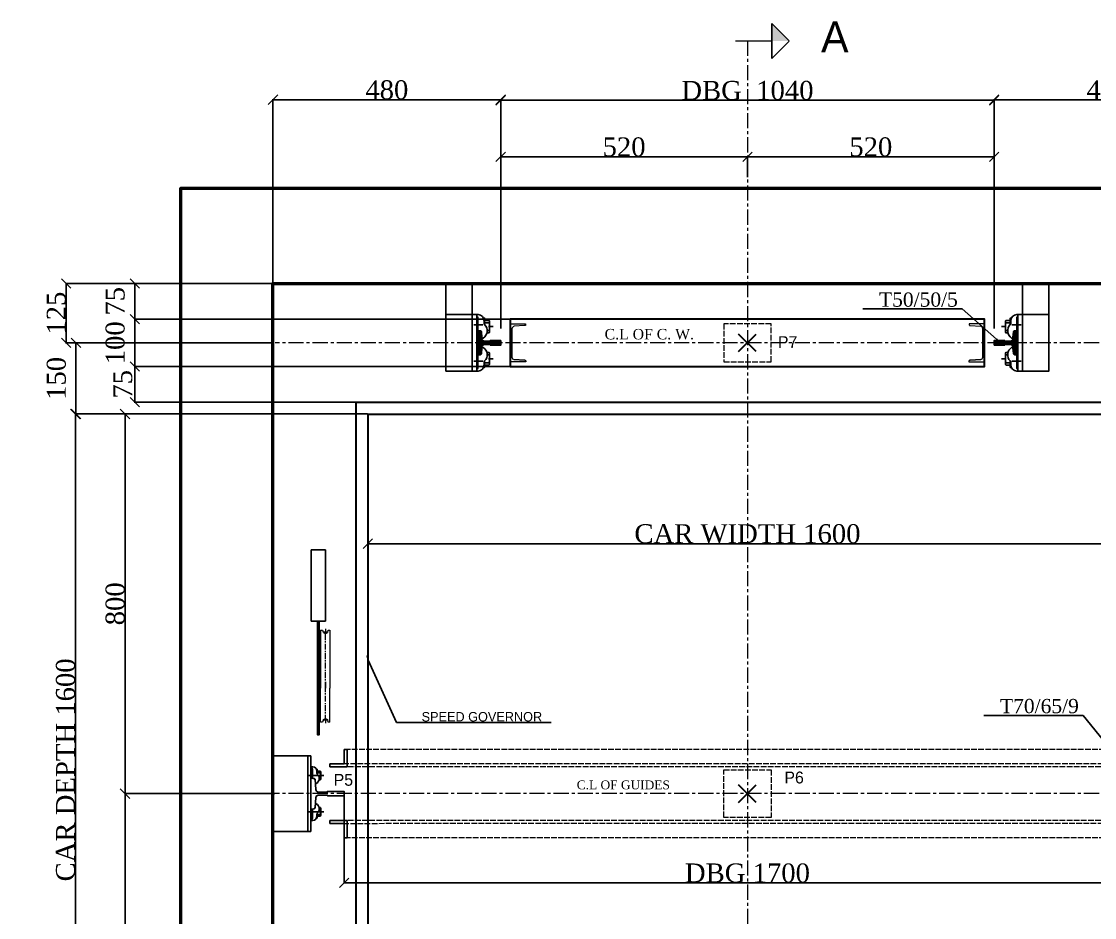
# Model space of a CAD drawing. Header units: millimetres. Extents: x 130 to 3624, y 155 to 3551.
# Drawn here: x 130 to 2391, y 1662 to 3551 of the extents above; entities that cross this region are included whole.
import ezdxf
from ezdxf import colors
from ezdxf.entities.mleader import LeaderData, LeaderLine
from ezdxf.math import Vec2, Vec3

# ---------------------------------------------------------------- set-up
doc = ezdxf.new("R2010")
doc.units = ezdxf.units.MM
for name, pattern in [('ACAD_ISO02W100', [15, 12, -3]), ('ACAD_ISO10W100', [18, 12, -3, 0, -3]), ('CENTER', [50.8, 31.75, -6.35, 6.35, -6.35]), ('CENTER2', [28.575, 19.05, -3.175, 3.175, -3.175])]:
    doc.linetypes.add(name, pattern=pattern)
for name, color, linetype in [('7', 6, 'ACAD_ISO10W100'), ('PDF_0', 7, 'Continuous'), ('PDF_gide rail', 7, 'Continuous')]:
    doc.layers.add(name, color=color, linetype=linetype)
for name, color, linetype, lineweight in [('Car', 3, 'Continuous', 18), ('CL', 2, 'CENTER', 0), ('DL', 8, 'ACAD_ISO02W100', 0), ('step&guides', 3, 'Continuous', 30), ('Wall', 1, 'Continuous', 50)]:
    doc.layers.add(name, color=color, linetype=linetype, lineweight=lineweight)
doc.styles.add('nassar2', font='cent.shx', dxfattribs={"height": 60})
doc.styles.add('top', font='cent.shx', dxfattribs={"height": 40})
doc.dimstyles.new('top', dxfattribs={"dimtxt": 35, "dimasz": 20, "dimexe": 1.25, "dimexo": 0.625, "dimtad": 1, "dimtxsty": 'top', "dimblk": 'OBLIQUE', "dimcen": 2.5, "dimadec": 0, "dimazin": 0, "dimtfac": 1, "dimtmove": 0, "dimatfit": 3, "dimldrblk": 'OBLIQUE', "dimfxl": 1, "dimarcsym": 0})
pattern_1 = [(45, (19174.27063, -6497.71146), (-0.08838834765, 0.08838834765), [])]
pattern_2 = [(45, (19174.27063, -6497.71146), (-0.08838834765, 0.08838834765), [])]

# ---------------------------------------------------------------- blocks, each defined once
blk = doc.blocks.new('_Oblique')
at = {"color": 0, "linetype": 'ByBlock', "lineweight": -2}
blk.add_line((-0.5, -0.5), (0.5, 0.5), dxfattribs=at)
blk = doc.blocks.new('*D3')
at = {"color": 0, "lineweight": -2, "transparency": 16777216}
for p, q in [((1139.9, 2999.2), (1139.9, 3266.8)), ((1139.9, 3265.6), (1659.9, 3265.6)), ((1659.9, 3231.2), (1659.9, 3266.8))]:
    blk.add_line(p, q, dxfattribs=at)
at = {"layer": 'Defpoints', "color": 0, "transparency": 16777216}
for p in [(1659.9, 3265.6), (1659.9, 3230.5), (1139.9, 2998.6)]:
    blk.add_point(p, dxfattribs=at)
at = {"color": 0, "lineweight": -2, "transparency": 16777216, "xscale": 20, "yscale": 20, "zscale": 20, "rotation": 180}
blk.add_blockref('_Oblique', (1139.9, 3265.6), dxfattribs=at)
at = {"color": 0, "lineweight": -2, "transparency": 16777216, "xscale": 20, "yscale": 20, "zscale": 20}
blk.add_blockref('_Oblique', (1659.9, 3265.6), dxfattribs=at)
at = {"color": 0, "transparency": 16777216, "insert": (1399.9, 3286.2), "char_height": 40, "attachment_point": 5, "style": 'top'}
blk.add_mtext('520', dxfattribs=at)
blk = doc.blocks.new('*D4')
at = {"color": 0, "lineweight": -2, "transparency": 16777216}
for p, q in [((1659.9, 3222.4), (1659.9, 3266.8)), ((2179.9, 3265.6), (1659.9, 3265.6)), ((2179.9, 2999.2), (2179.9, 3266.8))]:
    blk.add_line(p, q, dxfattribs=at)
at = {"layer": 'Defpoints', "color": 0, "transparency": 16777216}
for p in [(1659.9, 3265.6), (1659.9, 3221.7), (2179.9, 2998.6)]:
    blk.add_point(p, dxfattribs=at)
at = {"color": 0, "lineweight": -2, "transparency": 16777216, "xscale": 20, "yscale": 20, "zscale": 20, "rotation": 180}
blk.add_blockref('_Oblique', (1659.9, 3265.6), dxfattribs=at)
at = {"color": 0, "lineweight": -2, "transparency": 16777216, "xscale": 20, "yscale": 20, "zscale": 20}
blk.add_blockref('_Oblique', (2179.9, 3265.6), dxfattribs=at)
at = {"color": 0, "transparency": 16777216, "insert": (1919.9, 3286.2), "char_height": 40, "attachment_point": 5, "style": 'top'}
blk.add_mtext('520', dxfattribs=at)
blk = doc.blocks.new('*D5')
at = {"color": 0, "lineweight": -2, "transparency": 16777216}
for p, q in [((1139.9, 2904), (1139.9, 3385.9)), ((1139.9, 3384.6), (2179.9, 3384.6)), ((2179.9, 2904), (2179.9, 3385.9))]:
    blk.add_line(p, q, dxfattribs=at)
at = {"layer": 'Defpoints', "color": 0, "transparency": 16777216}
for p in [(2179.9, 3384.6), (1139.9, 2903.4), (2179.9, 2903.4)]:
    blk.add_point(p, dxfattribs=at)
at = {"color": 0, "lineweight": -2, "transparency": 16777216, "xscale": 20, "yscale": 20, "zscale": 20, "rotation": 180}
blk.add_blockref('_Oblique', (1139.9, 3384.6), dxfattribs=at)
at = {"color": 0, "lineweight": -2, "transparency": 16777216, "xscale": 20, "yscale": 20, "zscale": 20}
blk.add_blockref('_Oblique', (2179.9, 3384.6), dxfattribs=at)
at = {"color": 0, "transparency": 16777216, "insert": (1659.9, 3405.2), "char_height": 40, "attachment_point": 5, "style": 'top'}
blk.add_mtext('DBG  1040', dxfattribs=at)
blk = doc.blocks.new('*D6')
at = {"color": 0, "lineweight": -2, "transparency": 16777216}
for p, q in [((659.9, 2874.2), (659.9, 3387.1)), ((1139.9, 3385.9), (659.9, 3385.9)), ((1139.9, 2909.8), (1139.9, 3387.1))]:
    blk.add_line(p, q, dxfattribs=at)
at = {"layer": 'Defpoints', "color": 0, "transparency": 16777216}
for p in [(659.9, 3385.9), (1139.9, 2909.2), (659.9, 2873.6)]:
    blk.add_point(p, dxfattribs=at)
at = {"color": 0, "lineweight": -2, "transparency": 16777216, "xscale": 20, "yscale": 20, "zscale": 20, "rotation": 180}
blk.add_blockref('_Oblique', (659.9, 3385.9), dxfattribs=at)
at = {"color": 0, "lineweight": -2, "transparency": 16777216, "xscale": 20, "yscale": 20, "zscale": 20}
blk.add_blockref('_Oblique', (1139.9, 3385.9), dxfattribs=at)
at = {"color": 0, "transparency": 16777216, "insert": (899.9, 3406.5), "char_height": 40, "attachment_point": 5, "style": 'top'}
blk.add_mtext('480', dxfattribs=at)
blk = doc.blocks.new('*D7')
at = {"color": 0, "lineweight": -2, "transparency": 16777216}
for p, q in [((2179.9, 2904), (2179.9, 3387.1)), ((2179.9, 3385.9), (2659.9, 3385.9)), ((2659.9, 2874.2), (2659.9, 3387.1))]:
    blk.add_line(p, q, dxfattribs=at)
at = {"layer": 'Defpoints', "color": 0, "transparency": 16777216}
for p in [(2659.9, 3385.9), (2179.9, 2903.4), (2659.9, 2873.6)]:
    blk.add_point(p, dxfattribs=at)
at = {"color": 0, "lineweight": -2, "transparency": 16777216, "xscale": 20, "yscale": 20, "zscale": 20, "rotation": 180}
blk.add_blockref('_Oblique', (2179.9, 3385.9), dxfattribs=at)
at = {"color": 0, "lineweight": -2, "transparency": 16777216, "xscale": 20, "yscale": 20, "zscale": 20}
blk.add_blockref('_Oblique', (2659.9, 3385.9), dxfattribs=at)
at = {"color": 0, "transparency": 16777216, "insert": (2419.9, 3406.5), "char_height": 40, "attachment_point": 5, "style": 'top'}
blk.add_mtext('480', dxfattribs=at)
blk = doc.blocks.new('*D18')
at = {"color": 0, "lineweight": -2, "transparency": 16777216}
for p, q in [((859.2, 2723.6), (242.3, 2723.6)), ((243.5, 1123.6), (243.5, 2723.6)), ((1159.2, 1123.6), (242.3, 1123.6))]:
    blk.add_line(p, q, dxfattribs=at)
at = {"layer": 'Defpoints', "color": 0, "transparency": 16777216}
for p in [(243.5, 2723.6), (859.9, 2723.6), (1159.9, 1123.6)]:
    blk.add_point(p, dxfattribs=at)
at = {"color": 0, "lineweight": -2, "transparency": 16777216, "xscale": 20, "yscale": 20, "zscale": 20}
for p, rotation in [((243.5, 2723.6), 90), ((243.5, 1123.6), 270)]:
    blk.add_blockref('_Oblique', p, dxfattribs=dict(at, rotation=rotation))
at = {"color": 0, "transparency": 16777216, "insert": (222.9, 1973.6), "char_height": 40, "attachment_point": 5, "rotation": 90, "style": 'top'}
blk.add_mtext('CAR DEPTH 1600', dxfattribs=at)
blk = doc.blocks.new('*D28')
at = {"color": 0, "lineweight": -2, "transparency": 16777216}
for p, q in [((664.2, 1923.6), (346.9, 1923.6)), ((348.1, 1123.6), (348.1, 1923.6)), ((464.2, 1123.6), (346.9, 1123.6))]:
    blk.add_line(p, q, dxfattribs=at)
at = {"layer": 'Defpoints', "color": 0, "transparency": 16777216}
for p in [(348.1, 1923.6), (664.9, 1923.6), (464.9, 1123.6)]:
    blk.add_point(p, dxfattribs=at)
at = {"color": 0, "lineweight": -2, "transparency": 16777216, "xscale": 20, "yscale": 20, "zscale": 20}
for p, rotation in [((348.1, 1923.6), 90), ((348.1, 1123.6), 270)]:
    blk.add_blockref('_Oblique', p, dxfattribs=dict(at, rotation=rotation))
at = {"color": 0, "transparency": 16777216, "insert": (327.5, 1523.6), "char_height": 40, "attachment_point": 5, "rotation": 90, "style": 'top'}
blk.add_mtext('800', dxfattribs=at)
blk = doc.blocks.new('*D19')
at = {"color": 0, "lineweight": -2, "transparency": 16777216}
for p, q in [((464.2, 2723.6), (346.9, 2723.6)), ((348.1, 1923.6), (348.1, 2723.6)), ((464.2, 1923.6), (346.9, 1923.6))]:
    blk.add_line(p, q, dxfattribs=at)
at = {"layer": 'Defpoints', "color": 0, "transparency": 16777216}
for p in [(348.1, 2723.6), (464.9, 2723.6), (464.9, 1923.6)]:
    blk.add_point(p, dxfattribs=at)
at = {"color": 0, "lineweight": -2, "transparency": 16777216, "xscale": 20, "yscale": 20, "zscale": 20}
for p, rotation in [((348.1, 2723.6), 90), ((348.1, 1923.6), 270)]:
    blk.add_blockref('_Oblique', p, dxfattribs=dict(at, rotation=rotation))
at = {"color": 0, "transparency": 16777216, "insert": (327.5, 2323.6), "char_height": 40, "attachment_point": 5, "rotation": 90, "style": 'top'}
blk.add_mtext('800', dxfattribs=at)
blk = doc.blocks.new('*D20')
at = {"color": 0, "lineweight": -2, "transparency": 16777216}
for p, q in [((659.2, 2998.6), (222.9, 2998.6)), ((224.2, 2873.6), (224.2, 2998.6)), ((659.2, 2873.6), (222.9, 2873.6))]:
    blk.add_line(p, q, dxfattribs=at)
at = {"layer": 'Defpoints', "color": 0, "transparency": 16777216}
for p in [(224.2, 2998.6), (659.9, 2998.6), (659.9, 2873.6)]:
    blk.add_point(p, dxfattribs=at)
at = {"color": 0, "lineweight": -2, "transparency": 16777216, "xscale": 20, "yscale": 20, "zscale": 20}
for p, rotation in [((224.2, 2998.6), 90), ((224.2, 2873.6), 270)]:
    blk.add_blockref('_Oblique', p, dxfattribs=dict(at, rotation=rotation))
at = {"color": 0, "transparency": 16777216, "insert": (203.5, 2936.1), "char_height": 40, "attachment_point": 5, "rotation": 90, "style": 'top'}
blk.add_mtext('125', dxfattribs=at)
blk = doc.blocks.new('*D29')
at = {"color": 0, "lineweight": -2, "transparency": 16777216}
for p, q in [((2509.9, 1927.5), (2509.9, 1734.2)), ((809.9, 1918.5), (809.9, 1734.2)), ((809.9, 1735.5), (2509.9, 1735.5))]:
    blk.add_line(p, q, dxfattribs=at)
at = {"layer": 'Defpoints', "color": 0, "transparency": 16777216}
for p in [(2509.9, 1928.1), (809.9, 1919.1), (2509.9, 1735.5)]:
    blk.add_point(p, dxfattribs=at)
at = {"color": 0, "lineweight": -2, "transparency": 16777216, "xscale": 20, "yscale": 20, "zscale": 20, "rotation": 180}
blk.add_blockref('_Oblique', (809.9, 1735.5), dxfattribs=at)
at = {"color": 0, "lineweight": -2, "transparency": 16777216, "xscale": 20, "yscale": 20, "zscale": 20}
blk.add_blockref('_Oblique', (2509.9, 1735.5), dxfattribs=at)
at = {"color": 0, "transparency": 16777216, "insert": (1659.9, 1756.1), "char_height": 40, "attachment_point": 5, "style": 'top'}
blk.add_mtext('DBG 1700', dxfattribs=at)
blk = doc.blocks.new('*D30')
at = {"color": 0, "lineweight": -2, "transparency": 16777216}
for p, q in [((859.9, 2723), (859.9, 2449)), ((2459.9, 2723), (2459.9, 2449)), ((859.9, 2450.3), (2459.9, 2450.3))]:
    blk.add_line(p, q, dxfattribs=at)
at = {"layer": 'Defpoints', "color": 0, "transparency": 16777216}
for p in [(859.9, 2723.6), (2459.9, 2723.6), (2459.9, 2450.3)]:
    blk.add_point(p, dxfattribs=at)
at = {"color": 0, "lineweight": -2, "transparency": 16777216, "xscale": 20, "yscale": 20, "zscale": 20, "rotation": 180}
blk.add_blockref('_Oblique', (859.9, 2450.3), dxfattribs=at)
at = {"color": 0, "lineweight": -2, "transparency": 16777216, "xscale": 20, "yscale": 20, "zscale": 20}
blk.add_blockref('_Oblique', (2459.9, 2450.3), dxfattribs=at)
at = {"color": 0, "transparency": 16777216, "insert": (1659.9, 2470.9), "char_height": 40, "attachment_point": 5, "style": 'top'}
blk.add_mtext('CAR WIDTH 1600', dxfattribs=at)
blk = doc.blocks.new('*D22')
at = {"color": 0, "lineweight": -2, "transparency": 16777216}
for p, q in [((299, 2873.6), (243.5, 2873.6)), ((244.8, 2723.6), (244.8, 2873.6)), ((859.2, 2723.6), (243.5, 2723.6))]:
    blk.add_line(p, q, dxfattribs=at)
at = {"layer": 'Defpoints', "color": 0, "transparency": 16777216}
for p in [(244.8, 2873.6), (299.6, 2873.6), (859.9, 2723.6)]:
    blk.add_point(p, dxfattribs=at)
at = {"color": 0, "lineweight": -2, "transparency": 16777216, "xscale": 20, "yscale": 20, "zscale": 20}
for p, rotation in [((244.8, 2873.6), 90), ((244.8, 2723.6), 270)]:
    blk.add_blockref('_Oblique', p, dxfattribs=dict(at, rotation=rotation))
at = {"color": 0, "transparency": 16777216, "insert": (203.5, 2798.6), "char_height": 40, "attachment_point": 5, "rotation": 90, "style": 'top'}
blk.add_mtext('150', dxfattribs=at)
blk = doc.blocks.new('*D31')
at = {"color": 0, "lineweight": -2, "transparency": 16777216}
for p, q in [((1159.2, 2923.6), (367.5, 2923.6)), ((368.8, 2923.6), (368.8, 2823.6)), ((1159.2, 2823.6), (367.5, 2823.6))]:
    blk.add_line(p, q, dxfattribs=at)
at = {"layer": 'Defpoints', "color": 0, "transparency": 16777216}
for p in [(1159.9, 2923.6), (368.8, 2823.6), (1159.9, 2823.6)]:
    blk.add_point(p, dxfattribs=at)
at = {"color": 0, "lineweight": -2, "transparency": 16777216, "xscale": 20, "yscale": 20, "zscale": 20}
for p, rotation in [((368.8, 2923.6), 90), ((368.8, 2823.6), 270)]:
    blk.add_blockref('_Oblique', p, dxfattribs=dict(at, rotation=rotation))
at = {"color": 0, "transparency": 16777216, "insert": (327.5, 2873.6), "char_height": 40, "attachment_point": 5, "rotation": 90, "style": 'top'}
blk.add_mtext('100', dxfattribs=at)
blk = doc.blocks.new('*D32')
at = {"color": 0, "lineweight": -2, "transparency": 16777216}
for p, q in [((1159.2, 2823.6), (367.5, 2823.6)), ((368.8, 2823.6), (368.8, 2748.6)), ((834.2, 2748.6), (367.5, 2748.6))]:
    blk.add_line(p, q, dxfattribs=at)
at = {"layer": 'Defpoints', "color": 0, "transparency": 16777216}
for p in [(1159.9, 2823.6), (368.8, 2748.6), (834.9, 2748.6)]:
    blk.add_point(p, dxfattribs=at)
at = {"color": 0, "lineweight": -2, "transparency": 16777216, "xscale": 20, "yscale": 20, "zscale": 20}
for p, rotation in [((368.8, 2823.6), 90), ((368.8, 2748.6), 270)]:
    blk.add_blockref('_Oblique', p, dxfattribs=dict(at, rotation=rotation))
at = {"color": 0, "transparency": 16777216, "insert": (343.5, 2786.1), "char_height": 40, "attachment_point": 5, "rotation": 90, "style": 'top'}
blk.add_mtext('75', dxfattribs=at)
blk = doc.blocks.new('*D23')
at = {"color": 0, "lineweight": -2, "transparency": 16777216}
for p, q in [((368.8, 2923.6), (368.8, 2998.6)), ((369.4, 2998.6), (370, 2998.6)), ((369.4, 2923.6), (370, 2923.6))]:
    blk.add_line(p, q, dxfattribs=at)
at = {"layer": 'Defpoints', "color": 0, "transparency": 16777216}
for p in [(368.8, 2998.6), (368.8, 2998.6), (368.8, 2923.6)]:
    blk.add_point(p, dxfattribs=at)
at = {"color": 0, "lineweight": -2, "transparency": 16777216, "xscale": 20, "yscale": 20, "zscale": 20}
for p, rotation in [((368.8, 2998.6), 90), ((368.8, 2923.6), 270)]:
    blk.add_blockref('_Oblique', p, dxfattribs=dict(at, rotation=rotation))
at = {"color": 0, "transparency": 16777216, "insert": (327.5, 2961.1), "char_height": 40, "attachment_point": 5, "rotation": 90, "style": 'top'}
blk.add_mtext('75', dxfattribs=at)

msp = doc.modelspace()

# ---------------------------------------------------------------- hatches: boundary and pattern name
h = msp.add_hatch()
h.set_pattern_fill('ANSI31', color=256)
h.set_pattern_definition(pattern_1)
h.paths.add_polyline_path([(1089.853, 2898.702), (1095.152, 2898.702, -0.26508525), (1098.653, 2896.018), (1100.467, 2881.569, 0.36605419), (1105.045, 2877.334), (1117.625, 2877.334), (1117.625, 2878.234), (1139.853, 2878.234), (1139.853, 2873.702), (1089.853, 2873.702)])
h = msp.add_hatch()
h.set_pattern_fill('ANSI31', color=256)
h.set_pattern_definition(pattern_2)
h.paths.add_polyline_path([(2229.853, 2898.702), (2224.554, 2898.702, 0.26508525), (2221.053, 2896.018), (2219.239, 2881.569, -0.36605419), (2214.661, 2877.334), (2202.081, 2877.334), (2202.081, 2878.234), (2179.853, 2878.234), (2179.853, 2873.702), (2229.853, 2873.702)])
h = msp.add_hatch()
h.set_pattern_fill('ANSI31', color=256)
h.set_pattern_definition(pattern_1)
edge = h.paths.add_edge_path()
edge.add_line((1089.853, 2848.23), (1095.152, 2848.23))
edge.add_arc((1094.548, 2852.643), 4.453, 277.78596, 337.173125)
edge.add_line((1098.653, 2850.915), (1100.467, 2865.363))
edge.add_arc((1105.261, 2864.773), 4.83, 452.566246, 532.987701, ccw=False)
edge.add_line((1105.045, 2869.599), (1117.625, 2869.599))
edge.add_line((1117.625, 2869.599), (1117.625, 2868.698))
edge.add_line((1117.625, 2868.698), (1139.853, 2868.698))
edge.add_line((1139.853, 2868.698), (1139.853, 2873.702))
edge.add_line((1139.853, 2873.702), (1089.853, 2873.702))
edge.add_line((1089.853, 2873.702), (1089.853, 2848.23))
h = msp.add_hatch()
h.set_pattern_fill('ANSI31', color=256)
h.set_pattern_definition(pattern_2)
edge = h.paths.add_edge_path()
edge.add_line((2229.853, 2848.23), (2224.554, 2848.23))
edge.add_arc((2225.158, 2852.643), 4.453, 202.826875, 262.21404, ccw=False)
edge.add_line((2221.053, 2850.915), (2219.239, 2865.363))
edge.add_arc((2214.445, 2864.773), 4.83, 7.012299, 87.433754)
edge.add_line((2214.661, 2869.599), (2202.081, 2869.599))
edge.add_line((2202.081, 2869.599), (2202.081, 2868.698))
edge.add_line((2202.081, 2868.698), (2179.853, 2868.698))
edge.add_line((2179.853, 2868.698), (2179.853, 2873.702))
edge.add_line((2179.853, 2873.702), (2229.853, 2873.702))
edge.add_line((2229.853, 2873.702), (2229.853, 2848.23))
at = {"layer": 'Car', "lineweight": 25, "ltscale": 4, "transparency": 16777216}
h = msp.add_hatch(color=256, dxfattribs=at)
h.dxf.hatch_style = 1
h.paths.add_polyline_path([(1711.521, 3509.839), (1711.622, 3546.59), (1748.051, 3509.738)])

# ---------------------------------------------------------------- linework, layer by layer
for p, q in [((664.853, 2998.584), (2654.853, 2998.584)), ((1089.853, 2898.466), (1089.853, 2933.518)), ((2229.853, 2898.466), (2229.853, 2933.518)), ((2229.853, 2933.518), (2295.265, 2933.518)), ((1095.152, 2898.702), (1089.853, 2898.702)), ((1089.853, 2898.466), (1089.853, 2848.466)), ((1163.629, 2903.302), (1163.629, 2843.356)), ((2156.077, 2903.302), (2156.077, 2843.356)), ((2224.554, 2898.702), (2229.853, 2898.702)), ((2229.853, 2898.466), (2229.853, 2848.466)), ((1105.045, 2877.334), (1117.625, 2877.334)), ((1117.625, 2877.334), (1117.625, 2878.352)), ((1117.625, 2878.352), (1139.853, 2878.352)), ((1117.625, 2878.234), (1139.853, 2878.234)), ((1139.853, 2878.352), (1139.853, 2869.052)), ((1139.853, 2878.352), (1139.853, 2869.052)), ((1139.853, 2869.052), (1139.853, 2878.352)), ((1139.853, 2878.234), (1139.853, 2868.934)), ((1139.853, 2878.234), (1139.853, 2868.934)), ((2179.853, 2878.352), (2179.853, 2869.052)), ((2202.081, 2878.352), (2179.853, 2878.352)), ((2179.853, 2878.352), (2179.853, 2869.052)), ((2179.853, 2869.052), (2179.853, 2878.352)), ((2179.853, 2878.234), (2179.853, 2868.934)), ((2202.081, 2878.234), (2179.853, 2878.234)), ((2179.853, 2878.234), (2179.853, 2868.934)), ((2202.081, 2877.334), (2202.081, 2878.352)), ((2214.661, 2877.334), (2202.081, 2877.334)), ((1105.045, 2869.982), (1117.625, 2869.982)), ((1117.625, 2870.071), (1117.625, 2869.052)), ((1117.625, 2869.052), (1139.853, 2869.052)), ((1117.625, 2868.934), (1139.853, 2868.934)), ((2202.081, 2869.052), (2179.853, 2869.052)), ((2202.081, 2868.934), (2179.853, 2868.934)), ((2202.081, 2870.071), (2202.081, 2869.052)), ((2214.661, 2869.982), (2202.081, 2869.982)), ((1095.152, 2848.702), (1089.853, 2848.702)), ((1089.853, 2848.466), (1089.853, 2813.886)), ((1095.152, 2848.702), (1089.988, 2848.702)), ((2224.554, 2848.702), (2229.718, 2848.702)), ((2224.554, 2848.702), (2229.853, 2848.702)), ((2229.853, 2848.466), (2229.853, 2813.886)), ((2227.352, 2813.886), (2295.265, 2813.886)), ((759.99, 2267.722), (759.99, 2146.057)), ((770.523, 2146.057), (770.523, 2159.383)), ((739.853, 2003.584), (659.853, 2003.584)), ((739.853, 1956.084), (739.853, 1891.084)), ((809.853, 1928.084), (809.853, 1919.084)), ((739.853, 1843.584), (659.853, 1843.584))]:
    msp.add_line(p, q)
at = {"ltscale": 5, "transparency": 33554666}
for p, q in [((816.371, 2016.659), (809.797, 2016.649)), ((809.797, 2016.649), (809.843, 1986.702)), ((816.427, 1980.138), (816.371, 2016.659)), ((779.896, 1986.656), (809.843, 1986.702)), ((779.906, 1980.082), (779.896, 1986.656)), ((816.427, 1980.138), (779.906, 1980.082)), ((809.853, 1980.128), (816.427, 1980.138)), ((779.906, 1867.086), (779.896, 1860.513)), ((779.896, 1860.513), (809.843, 1860.467)), ((816.427, 1867.03), (779.906, 1867.086)), ((809.797, 1830.52), (809.843, 1860.467)), ((809.853, 1867.04), (816.427, 1867.03)), ((816.427, 1867.03), (816.371, 1830.51)), ((816.371, 1830.51), (809.797, 1830.52))]:
    msp.add_line(p, q, dxfattribs=at)
for points in [[(1079.853, 2813.886), (1024.441, 2813.886), (1024.441, 2998.584), (1079.853, 2998.584)], [(2239.853, 2813.886), (2295.265, 2813.886), (2295.265, 2998.584), (2239.853, 2998.584)], [(770.55, 2287.3), (740.55, 2287.3), (740.55, 2437.3), (770.55, 2437.3)], [(757.542, 2287.3), (753.558, 2287.3), (753.562, 2047.67), (757.546, 2047.67)]]:
    msp.add_lwpolyline(points, close=True)
for points in [[(1089.853, 2933.518), (1024.441, 2933.518)], [(1089.853, 2813.65), (1059.853, 2813.65)]]:
    msp.add_lwpolyline(points)
at = {"color": 7, "linetype": 'Continuous', "lineweight": 20, "true_color": 0x000007}
for points in [[(759.99, 2267.722), (764.203, 2267.722), (765.783, 2264.035)], [(770.523, 2270.882), (770.523, 2263.509), (766.837, 2263.509)], [(770.523, 2260.875), (770.523, 2263.509), (770.523, 2263.509)], [(773.683, 2263.509), (770.523, 2263.509), (770.523, 2263.509)], [(775.264, 2264.035), (776.317, 2267.722), (780.004, 2267.722), (780.004, 2146.057)], [(770.523, 2247.181), (770.523, 2260.875), (770.523, 2260.875)], [(770.523, 2241.914), (770.523, 2244.548), (770.523, 2244.548)], [(770.523, 2227.167), (770.523, 2239.281), (770.523, 2239.281)], [(770.523, 2221.9), (770.523, 2224.534), (770.523, 2224.534)], [(770.523, 2207.153), (770.523, 2219.267), (770.523, 2219.267)], [(770.523, 2201.886), (770.523, 2204.519), (770.523, 2204.519)], [(770.523, 2187.139), (770.523, 2199.779), (770.523, 2199.779)], [(770.523, 2181.872), (770.523, 2184.505), (770.523, 2184.505)], [(770.523, 2167.124), (770.523, 2179.238), (770.523, 2179.238)], [(770.523, 2161.858), (770.523, 2164.491), (770.523, 2164.491)], [(759.99, 2073.901), (759.99, 2146.057), (759.99, 2146.057)], [(770.523, 2137.103), (770.523, 2146.057), (770.523, 2146.057)], [(770.523, 2132.363), (770.523, 2134.996), (770.523, 2134.996)], [(770.523, 2117.616), (770.523, 2129.73), (770.523, 2129.73)], [(780.004, 2073.901), (780.004, 2146.057), (780.004, 2146.057), (780.004, 2146.057)], [(770.523, 2112.349), (770.523, 2114.456), (770.523, 2114.456)], [(770.523, 2097.075), (770.523, 2109.715), (770.523, 2109.715)], [(770.523, 2080.748), (770.523, 2078.114), (766.837, 2078.114)], [(770.523, 2092.335), (770.523, 2094.968), (770.523, 2094.968)], [(770.523, 2080.748), (770.523, 2089.701), (770.523, 2089.701)], [(765.783, 2077.587), (764.203, 2073.901), (759.99, 2073.901)], [(773.683, 2078.114), (770.523, 2078.114), (770.523, 2071.794)], [(780.004, 2073.901), (776.317, 2073.901), (775.264, 2077.587)]]:
    msp.add_lwpolyline(points, dxfattribs=at)
for points in [[(770.523, 2260.875), (768.417, 2260.875), (766.31, 2262.455), (765.783, 2264.562)], [(775.264, 2264.562), (774.737, 2262.455), (772.63, 2260.875), (770.523, 2260.875)], [(765.783, 2078.114), (766.31, 2080.221), (768.417, 2081.274), (770.523, 2081.274)], [(770.523, 2081.274), (772.63, 2081.274), (774.737, 2080.221), (775.264, 2078.114)]]:
    msp.add_open_spline(points, degree=3, dxfattribs=at)
at = {"color": 7, "linetype": 'Continuous', "lineweight": 20}
msp.add_open_spline([(770.523, 2081.274), (772.63, 2081.274), (774.737, 2080.221), (775.264, 2078.114)], degree=3, dxfattribs=at)
at = {"layer": 'Car', "lineweight": 25, "ltscale": 4, "transparency": 33554666}
for p, q in [((1711.622, 3546.59, -114), (1711.42, 3473.088, -114)), ((1748.051, 3509.738, -114), (1711.622, 3546.59, -114)), ((1711.42, 3473.088, -114), (1748.167, 3509.612, -114))]:
    msp.add_line(p, q, dxfattribs=at)
at = {"layer": 'Car', "ltscale": 4, "transparency": 33554666}
msp.add_line((1634.733, 3509.839, -114), (1711.521, 3509.839, -114), dxfattribs=at)
at = {"layer": 'Car', "linetype": 'CENTER2', "lineweight": 30, "ltscale": 4, "transparency": 33554666}
for p, q in [((1641.356, 2855.088), (1678.349, 2892.081)), ((1678.349, 2855.088), (1641.356, 2892.081)), ((1678.349, 1905.088), (1641.356, 1942.081)), ((1641.356, 1905.088), (1678.349, 1942.081))]:
    msp.add_line(p, q, dxfattribs=at)
at = {"layer": 'CL'}
for p, q in [((1659.853, 3509.839, -110.467), (1659.853, 326.281)), ((2654.853, 2873.584), (664.853, 2873.584)), ((2654.853, 1923.584), (664.853, 1923.584))]:
    msp.add_line(p, q, dxfattribs=at)
at = {"layer": 'DL'}
for p, q in [((2503.335, 2016.659), (809.797, 2016.395)), ((2530.027, 1986.671), (779.896, 1986.341)), ((2539.8, 1980.138), (779.906, 1980.082)), ((2539.8, 1867.03), (779.905, 1866.754)), ((2530.027, 1860.498), (809.843, 1860.284)), ((2503.335, 1830.51), (814.322, 1830.254))]:
    msp.add_line(p, q, dxfattribs=at)
for points in [[(1609.99, 2833.683), (1709.99, 2833.683), (1709.99, 2913.683), (1609.99, 2913.683)], [(1709.853, 1873.584), (1609.853, 1873.584), (1609.853, 1973.584), (1709.853, 1973.584)]]:
    msp.add_lwpolyline(points, close=True, dxfattribs=at)
at = {"layer": 'PDF_0', "lineweight": 25}
for points in [[(1089.853, 2933.518), (1092.354, 2933.518)], [(1089.853, 2930.054), (1089.853, 2816.878)], [(1089.853, 2816.878), (1089.853, 2930.054)], [(1089.853, 2930.054), (1089.853, 2816.878)], [(1091.866, 2900.811), (1091.866, 2926.684)], [(1105.047, 2920.338), (1105.047, 2914.48)], [(1115.298, 2920.826), (1106.023, 2920.826)], [(1116.254, 2918.185), (1116.254, 2896.705)], [(2203.452, 2918.185), (2203.452, 2896.705)], [(2204.407, 2920.826), (2213.683, 2920.826)], [(2214.659, 2920.338), (2214.659, 2914.48)], [(2229.853, 2933.518), (2227.352, 2933.518)], [(2227.84, 2900.811), (2227.84, 2926.684)], [(2229.853, 2930.054), (2229.853, 2816.878)], [(2229.853, 2816.878), (2229.853, 2930.054)], [(2229.853, 2930.054), (2229.853, 2816.878)], [(1093.182, 2911.713), (1083.168, 2911.713)], [(1097.236, 2898.858), (1095.283, 2898.858), (1092.667, 2898.947)], [(1095.117, 2911.713), (1094.078, 2911.713)], [(1102.384, 2911.713), (1095.743, 2911.713)], [(1099.189, 2896.417), (1100.165, 2884.701)], [(1111.393, 2899.346), (1115.298, 2899.346)], [(1115.298, 2907.645), (1114.322, 2907.645)], [(1124.086, 2907.645), (1116.275, 2907.645)], [(1124.086, 2907.645), (1116.275, 2907.645)], [(2195.62, 2907.645), (2203.431, 2907.645)], [(2195.62, 2907.645), (2203.431, 2907.645)], [(2204.407, 2907.645), (2205.384, 2907.645)], [(2208.313, 2899.346), (2204.407, 2899.346)], [(2217.322, 2911.713), (2223.963, 2911.713)], [(2220.517, 2896.417), (2219.541, 2884.701)], [(2222.47, 2898.858), (2224.423, 2898.858), (2227.039, 2898.947)], [(2224.589, 2911.713), (2225.628, 2911.713)], [(2226.524, 2911.713), (2236.538, 2911.713)], [(1099.189, 2850.988), (1100.165, 2862.704)], [(1116.254, 2829.22), (1116.254, 2850.699)], [(2203.452, 2829.22), (2203.452, 2850.699)], [(2220.517, 2850.988), (2219.541, 2862.704)], [(1093.182, 2835.221), (1083.168, 2835.221)], [(1091.866, 2846.594), (1091.866, 2820.721)], [(1097.236, 2848.547), (1095.283, 2848.547), (1092.667, 2848.458)], [(1095.117, 2835.221), (1094.078, 2835.221)], [(1102.384, 2835.221), (1095.743, 2835.221)], [(1105.047, 2827.067), (1105.047, 2832.925)], [(1111.393, 2848.058), (1115.298, 2848.058)], [(1115.298, 2839.76), (1114.322, 2839.76)], [(1124.086, 2839.76), (1116.275, 2839.76)], [(1124.086, 2839.76), (1116.275, 2839.76)], [(1190.534, 2837.22), (1167.877, 2838.636)], [(2129.172, 2837.22), (2151.829, 2838.636)], [(2195.62, 2839.76), (2203.431, 2839.76)], [(2195.62, 2839.76), (2203.431, 2839.76)], [(2208.313, 2848.058), (2204.407, 2848.058)], [(2204.407, 2839.76), (2205.384, 2839.76)], [(2214.659, 2827.067), (2214.659, 2832.925)], [(2217.322, 2835.221), (2223.963, 2835.221)], [(2222.47, 2848.547), (2224.423, 2848.547), (2227.039, 2848.458)], [(2224.589, 2835.221), (2225.628, 2835.221)], [(2226.524, 2835.221), (2236.538, 2835.221)], [(2227.84, 2846.594), (2227.84, 2820.721)], [(1089.853, 2813.886), (1092.354, 2813.886)], [(1115.298, 2826.579), (1106.023, 2826.579)], [(2204.407, 2826.579), (2213.683, 2826.579)], [(2229.853, 2813.886), (2227.352, 2813.886)], [(733.361, 1866.996), (733.361, 2003.584)], [(739.853, 1866.996), (739.853, 2003.584)], [(733.361, 1980.172), (733.361, 1866.996)], [(733.361, 1866.996), (733.361, 1980.172)], [(733.361, 1980.172), (733.361, 1866.996)], [(733.361, 1980.172), (733.361, 1843.584)], [(739.853, 1980.172), (739.853, 1866.996)], [(739.853, 1980.172), (743.66, 1980.172)], [(739.853, 1980.172), (739.853, 1843.584)], [(741.237, 1977.404), (739.853, 1977.404)], [(742.622, 1980.172), (742.622, 1980.172)], [(743.314, 1956.985), (743.314, 1975.327)], [(752.658, 1970.828), (752.658, 1966.675)], [(759.925, 1971.174), (753.35, 1971.174)], [(760.603, 1969.302), (760.603, 1954.075)], [(733.624, 1961.83), (732.585, 1961.83)], [(740.891, 1961.83), (734.25, 1961.83)], [(742.276, 1961.83), (741.583, 1961.83)], [(749.889, 1961.83), (742.968, 1961.83)], [(747.121, 1955.601), (745.736, 1955.601), (743.889, 1955.76)], [(748.963, 1952.758), (749.333, 1945.572)], [(749.197, 1945.565), (749.197, 1945.565)], [(751.273, 1961.83), (750.235, 1961.83)], [(758.541, 1961.83), (751.62, 1961.83)], [(757.157, 1955.947), (759.925, 1955.947)], [(759.925, 1961.83), (758.887, 1961.83)], [(767.193, 1961.83), (760.271, 1961.83)], [(748.963, 1894.41), (749.333, 1901.597)], [(749.197, 1901.604), (749.197, 1901.604)], [(733.624, 1885.338), (732.585, 1885.338)], [(740.891, 1885.338), (734.25, 1885.338)], [(742.276, 1885.338), (741.583, 1885.338)], [(749.889, 1885.338), (742.968, 1885.338)], [(743.314, 1890.183), (743.314, 1871.841)], [(751.273, 1885.338), (750.235, 1885.338)], [(758.541, 1885.338), (751.62, 1885.338)], [(752.658, 1876.34), (752.658, 1880.493)], [(757.157, 1891.222), (759.925, 1891.222)], [(759.925, 1885.338), (758.887, 1885.338)], [(767.193, 1885.338), (760.271, 1885.338)], [(760.603, 1877.866), (760.603, 1893.094)], [(741.237, 1869.765), (739.853, 1869.765)], [(739.853, 1866.996), (743.66, 1866.996)], [(742.622, 1866.996), (742.622, 1866.996)], [(759.925, 1875.994), (753.35, 1875.994)]]:
    msp.add_lwpolyline(points, dxfattribs=at)
for points in [[(1104.07, 2925.708), (1106.023, 2925.708), (1106.023, 2912.039, -0.19879356), (1105.047, 2914.235)], [(1115.302, 2920.427, -0.42555746), (1115.298, 2915.944), (1106.023, 2915.944)], [(2204.404, 2920.427, 0.42555746), (2204.407, 2915.944), (2213.683, 2915.944)], [(2215.635, 2925.708), (2213.683, 2925.708), (2213.683, 2912.039, 0.19879356), (2214.659, 2914.235)], [(1106.035, 2912.043, -0.4769017), (1103.07, 2883.591, -0.14500939), (1101.874, 2883.236)], [(1110.905, 2894.464), (1115.298, 2894.464, 0.42555746), (1115.302, 2898.948)], [(2208.801, 2894.464), (2204.407, 2894.464, -0.42555746), (2204.404, 2898.948)], [(2213.671, 2912.043, 0.4769017), (2216.636, 2883.591, 0.14500939), (2217.832, 2883.236)], [(1106.035, 2835.362, 0.4769017), (1103.07, 2863.814, 0.14500939), (1101.874, 2864.168)], [(1110.905, 2852.94), (1115.298, 2852.94, -0.42555746), (1115.302, 2848.457)], [(2208.801, 2852.94), (2204.407, 2852.94, 0.42555746), (2204.404, 2848.457)], [(2213.671, 2835.362, -0.4769017), (2216.636, 2863.814, -0.14500939), (2217.832, 2864.168)], [(1104.07, 2821.697), (1106.023, 2821.697), (1106.023, 2835.366, 0.19879356), (1105.047, 2833.169)], [(1115.302, 2826.977, 0.42555746), (1115.298, 2831.461), (1106.023, 2831.461)], [(2204.404, 2826.977, -0.42555746), (2204.407, 2831.461), (2213.683, 2831.461)], [(2215.635, 2821.697), (2213.683, 2821.697), (2213.683, 2835.366, -0.19879356), (2214.659, 2833.169)], [(751.966, 1974.635), (753.35, 1974.635), (753.35, 1964.945, -0.19879356), (752.658, 1966.502)], [(759.928, 1970.892, -0.42555746), (759.925, 1967.713), (753.35, 1967.713)], [(753.358, 1964.948, -0.4769017), (751.256, 1944.778, -0.14500939), (750.408, 1944.526)], [(756.811, 1952.486), (759.925, 1952.486, 0.42555746), (759.928, 1955.664)], [(753.358, 1882.221, 0.4769017), (751.256, 1902.391, 0.14500939), (750.408, 1902.642)], [(751.966, 1872.534), (753.35, 1872.534), (753.35, 1882.224, 0.19879356), (752.658, 1880.666)], [(759.928, 1876.277, 0.42555746), (759.925, 1879.455), (753.35, 1879.455)], [(756.811, 1894.682), (759.925, 1894.682, -0.42555746), (759.928, 1891.504)]]:
    msp.add_lwpolyline(points, format="xyb", dxfattribs=at)
at = {"layer": 'PDF_0', "lineweight": 13}
for points in [[(1190.534, 2837.22), (1191.006, 2837.22), (1191.478, 2836.748), (1191.95, 2836.276), (1192.422, 2835.804), (1192.894, 2835.332), (1192.894, 2834.86), (1192.894, 2833.444), (1159.853, 2833.444), (1159.853, 2913.686), (1192.422, 2913.686), (1192.422, 2912.27), (1192.422, 2911.798), (1192.422, 2911.326), (1191.95, 2910.854), (1191.95, 2910.382), (1191.478, 2910.382), (1191.006, 2909.91), (1190.534, 2909.91), (1190.062, 2909.91), (1168.349, 2908.494)], [(2129.172, 2837.22), (2128.7, 2837.22), (2128.228, 2836.748), (2127.756, 2836.276), (2127.284, 2835.804), (2126.812, 2835.332), (2126.812, 2834.86), (2126.812, 2833.444), (2159.853, 2833.444), (2159.853, 2913.686), (2127.284, 2913.686), (2127.284, 2912.27), (2127.284, 2911.798), (2127.284, 2911.326), (2127.756, 2910.854), (2127.756, 2910.382), (2128.228, 2910.382), (2128.7, 2909.91), (2129.172, 2909.91), (2129.644, 2909.91), (2151.357, 2908.494)]]:
    msp.add_lwpolyline(points, dxfattribs=at)
at = {"layer": 'PDF_0', "lineweight": 25}
for centre, radius, start, end in [((1088.807, 2926.554), 3.062, 2.434631, 70.02521), ((1091.204, 2919.718), 13.848, 1.552295, 85.235699), ((2228.502, 2919.718), 13.848, 94.764301, 178.447705), ((2230.899, 2926.554), 3.062, 109.97479, 177.565369), ((1093.997, 2900.623), 2.139, 174.959214, 231.567757), ((1096.096, 2895.944), 3.129, 8.692489, 68.627127), ((1082.836, 2907.401), 33.439, 345.750386, 14.249614), ((2236.87, 2907.401), 33.439, 165.750386, 194.249614), ((2223.61, 2895.944), 3.129, 111.372873, 171.307511), ((2225.709, 2900.623), 2.139, 308.432243, 5.040786), ((1101.436, 2884.455), 1.295, 169.047572, 289.745947), ((2218.27, 2884.455), 1.295, 250.254053, 10.952428), ((1096.096, 2851.46), 3.129, 291.372873, 351.307511), ((2223.61, 2851.46), 3.129, 188.692489, 248.627127), ((1093.997, 2846.782), 2.139, 128.432243, 185.040786), ((1091.204, 2827.686), 13.848, 274.764301, 358.447705), ((1082.836, 2840.004), 33.439, 345.750386, 14.249614), ((2236.87, 2840.004), 33.439, 165.750386, 194.249614), ((2228.502, 2827.686), 13.848, 181.552295, 265.235699), ((2225.709, 2846.782), 2.139, 354.959214, 51.567757), ((1088.807, 2820.851), 3.062, 289.97479, 357.565369), ((2230.899, 2820.851), 3.062, 182.434631, 250.02521), ((741.145, 1975.235), 2.171, 2.434631, 87.565369), ((742.844, 1970.389), 9.817, 1.552295, 85.235699), ((744.517, 1956.803), 1.217, 171.37106, 238.964463), ((746.601, 1953.152), 2.503, 19.297379, 78.009648), ((750.449, 1945.645), 1.119, 183.74321, 267.900618), ((736.912, 1961.657), 23.705, 345.750386, 14.249614), ((750.449, 1901.524), 1.119, 92.099382, 176.25679), ((744.517, 1890.366), 1.217, 121.035537, 188.62894), ((736.912, 1885.511), 23.705, 345.750386, 14.249614), ((741.145, 1871.934), 2.171, 272.434631, 357.565369), ((742.844, 1876.779), 9.817, 274.764301, 358.447705)]:
    msp.add_arc(centre, radius, start, end, dxfattribs=at)
at = {"layer": 'PDF_0', "lineweight": 13}
for centre, radius, start, end in [((1169.671, 2902.551), 6.088, 102.536666, 172.915956), ((2150.035, 2902.551), 6.088, 7.084044, 77.463334), ((1168.673, 2843.649), 5.052, 183.31753, 266.638158), ((2151.033, 2843.649), 5.052, 273.361842, 356.68247)]:
    msp.add_arc(centre, radius, start, end, dxfattribs=at)
at = {"layer": 'PDF_gide rail', "lineweight": 25}
for points in [[(1098.653, 2896.018), (1100.439, 2881.497)], [(2221.053, 2896.018), (2219.267, 2881.497)], [(1098.653, 2851.387), (1100.439, 2865.908)], [(1098.653, 2851.387), (1100.439, 2865.908)], [(2221.053, 2851.387), (2219.267, 2865.908)], [(2221.053, 2851.387), (2219.267, 2865.908)], [(745.747, 1891.558), (739.853, 1891.084), (739.853, 1956.084), (739.853, 1956.084)], [(745.747, 1955.611), (739.853, 1956.084), (739.853, 1891.084), (739.853, 1891.084)], [(750.032, 1931.972), (748.963, 1953.98)], [(755.429, 1926.584), (774.582, 1926.584), (774.582, 1928.084), (809.853, 1928.084), (809.853, 1919.084), (774.582, 1919.084), (774.582, 1920.584), (755.429, 1920.584)], [(750.032, 1915.196), (748.963, 1894.41)]]:
    msp.add_lwpolyline(points, dxfattribs=at)
for centre, radius, start, end in [((1094.548, 2894.29), 4.453, 22.826875, 82.21404), ((2225.158, 2894.29), 4.453, 97.78596, 157.173125), ((1105.261, 2882.159), 4.83, 186.566958, 267.433754), ((2214.445, 2882.159), 4.83, 272.566246, 353.433042), ((1094.548, 2853.115), 4.453, 277.78596, 337.173125), ((1094.548, 2853.115), 4.453, 277.78596, 337.173125), ((1104.939, 2865.47), 4.514, 88.658898, 175.558563), ((2214.767, 2865.47), 4.514, 4.441437, 91.341102), ((2225.158, 2853.115), 4.453, 202.826875, 262.21404), ((2225.158, 2853.115), 4.453, 202.826875, 262.21404), ((745.07, 1951.608), 4.059, 16.461538, 80.409321), ((757.433, 1933.989), 7.671, 195.2431, 254.857488), ((757.433, 1913.179), 7.671, 105.142512, 164.7569), ((745.07, 1895.56), 4.059, 279.590679, 343.538462), ((745.07, 1895.56), 4.059, 279.590679, 343.538462)]:
    msp.add_arc(centre, radius, start, end, dxfattribs=at)
at = {"layer": 'step&guides'}
for p, q in [((834.853, 2748.584), (2484.853, 2748.584)), ((834.853, 2748.584), (834.853, 1098.584)), ((859.853, 2723.584), (2459.853, 2723.584)), ((859.853, 2723.584), (859.853, 1123.584))]:
    msp.add_line(p, q, dxfattribs=at)
msp.add_lwpolyline([(1159.853, 2823.584), (2159.853, 2823.565), (2159.853, 2923.565), (1159.853, 2923.584)], close=True, dxfattribs=at)
at = {"layer": 'Wall'}
for points in [[(2294.853, 798.584), (2854.853, 798.584), (2854.853, 3198.584), (464.853, 3198.584), (464.853, 798.584), (1024.853, 798.584)], [(1024.853, 998.584), (659.853, 998.584), (659.853, 2998.584), (2659.853, 2998.584), (2659.853, 998.584), (2294.853, 998.584)]]:
    msp.add_lwpolyline(points, dxfattribs=at)

# ---------------------------------------------------------------- texts
at = {"ltscale": 4, "transparency": 33554666, "insert": (1873.343, 3550.635, -114), "char_height": 65, "attachment_point": 3, "rotation": 359.727953}
msp.add_mtext_dynamic_manual_height_columns('A', width=315.98199, gutter_width=125, heights=[0], dxfattribs=at)
at = {"linetype": 'ACAD_ISO02W100', "ltscale": 4, "transparency": 33554666, "char_height": 25, "attachment_point": 1}
for s, insert in [('P7', (1724.152, 2887.561)), ('P6', (1737.813, 1970.056)), ('P5', (787.828, 1965.177))]:
    msp.add_mtext_dynamic_manual_height_columns(s, width=377.71746, gutter_width=125, heights=[0], dxfattribs=dict(at, insert=insert))
at = {"layer": '7', "ltscale": 4}
for s, width, gutter_width, insert, char_height, attachment_point in [('{\\Fcent|c0;T50/50/5}', 812.66208, 175, (2103.33, 2979.702), 30, 3), ('{\\Fcent|c0;C.L OF C. W.}', 920.85121, 12.5, (1358.949, 2902.847), 22, 1), ('{\\Fcent|c0;T70/65/9}', 812.66208, 175, (2358.33, 2123.149), 30, 3), ('{\\Fcadnw-1|c0;SPEED GOVERNOR}', 812.66208, 175, (973.192, 2095.593), 20, 1), ('\\pxt1;{\\Fcent|c0;C.L OF GUIDES}', 686.44118, 9.318, (1300.224, 1951.346), 18.63605, 1)]:
    msp.add_mtext_dynamic_manual_height_columns(s, width=width, gutter_width=gutter_width, heights=[0], dxfattribs=dict(at, insert=insert, char_height=char_height, attachment_point=attachment_point))

# ---------------------------------------------------------------- dimensions: what is measured, and where the dimension line sits
for base, p1, p2, text, picture, middle in [((2179.853, 3384.601), (1139.853, 2903.352), (2179.853, 2903.352), 'DBG  <>', '*D5', (1659.853, 3384.601)), ((2459.853, 2450.257), (859.853, 2723.584), (2459.853, 2723.584), 'CAR WIDTH <>', '*D30', (1659.853, 2450.257)), ((2509.853, 1735.462), (809.853, 1919.084), (2509.853, 1928.084), 'DBG <>', '*D29', (1659.853, 1735.462))]:
    dim = msp.add_linear_dim(base=base, p1=p1, p2=p2, text=text, dimstyle='top')
    dim.commit()
    dim.dimension.update_dxf_attribs({"geometry": picture, "text_midpoint": middle, "dimtype": 160})
for base, p1, p2, picture, middle in [((659.853, 3385.851), (1139.853, 2909.182), (659.853, 2873.584), '*D6', (899.853, 3385.851)), ((1659.853, 3265.568), (1139.853, 2998.584), (1659.853, 3230.532), '*D3', (1399.853, 3265.568))]:
    dim = msp.add_linear_dim(base=base, p1=p1, p2=p2, dimstyle='top')
    dim.commit()
    dim.dimension.update_dxf_attribs({"geometry": picture, "text_midpoint": middle, "dimtype": 160})
for base, p1, p2, angle, picture, middle in [((2659.853, 3385.851), (2179.853, 2903.352), (2659.853, 2873.584), 180, '*D7', (2419.853, 3385.851)), ((1659.853, 3265.568), (2179.853, 2998.584), (1659.853, 3221.734), 180, '*D4', (1919.853, 3265.568)), ((224.171, 2998.584), (659.853, 2873.584), (659.853, 2998.584), 90, '*D20', (224.171, 2936.084)), ((348.138, 2723.584), (464.853, 1923.584), (464.853, 2723.584), 90, '*D19', (348.138, 2323.584)), ((348.138, 1923.584), (464.853, 1123.584), (664.853, 1923.584), 90, '*D28', (348.138, 1523.584))]:
    dim = msp.add_linear_dim(base=base, p1=p1, p2=p2, angle=angle, dimstyle='top')
    dim.commit()
    dim.dimension.update_dxf_attribs({"geometry": picture, "text_midpoint": middle, "dimtype": 160})
for base, p1, p2, picture, middle in [((368.763, 2998.584), (368.763, 2923.584), (368.763, 2998.584), '*D23', (348.138, 2961.084)), ((368.763, 2823.584), (1159.853, 2923.584), (1159.853, 2823.584), '*D31', (348.138, 2873.584)), ((244.796, 2873.584), (859.853, 2723.584), (299.626, 2873.584), '*D22', (224.171, 2798.584)), ((368.763, 2748.584), (1159.853, 2823.584), (834.853, 2748.584), '*D32', (364.076, 2786.084))]:
    dim = msp.add_linear_dim(base=base, p1=p1, p2=p2, angle=90, dimstyle='top', override={"dimtmove": 1})
    dim.commit()
    dim.dimension.update_dxf_attribs({"geometry": picture, "text_midpoint": middle, "dimtype": 160})
dim = msp.add_linear_dim(base=(243.546, 2723.584), p1=(1159.853, 1123.584), p2=(859.853, 2723.584), angle=90, text='CAR DEPTH <>', dimstyle='top')
dim.commit()
dim.dimension.update_dxf_attribs({"geometry": '*D18', "text_midpoint": (243.546, 1973.584), "dimtype": 160})

# ---------------------------------------------------------------- leaders
ml = msp.add_multileader_mtext('Standard')
ml.set_content('', color=256, style='nassar2')
ml.set_leader_properties()
ml.build(insert=Vec2(0, 0))
ml.multileader.update_dxf_attribs({"text_left_attachment_type": 6, "text_right_attachment_type": 6, "arrow_head_size": 12})
ctx = ml.context
ctx.base_point, ctx.char_height, ctx.arrow_head_size, ctx.landing_gap_size, ctx.plane_origin = Vec3(1903.26, 2944.938), 60, 12, 0.09, Vec3(2214.407, 3063.598)
ctx.left_attachment, ctx.right_attachment, ctx.text_align_type = 6, 6, 2
notes = []
notes.append((ctx, [(0, (1, 1, 0), (2112.311, 2944.938), (-1, 0), 208.871, [(0, [(2193.724, 2873.584)], 0, [])])]))
ctx.mtext.insert, ctx.mtext.alignment, ctx.mtext.flow_direction = Vec3(1903.35, 3004.938), 3, 5
ml = msp.add_multileader_mtext('Standard')
ml.set_content('', color=256, style='nassar2')
ml.set_leader_properties()
ml.build(insert=Vec2(0, 0))
ml.multileader.update_dxf_attribs({"text_left_attachment_type": 6, "text_right_attachment_type": 6, "arrow_head_size": 12})
ctx = ml.context
ctx.base_point, ctx.char_height, ctx.arrow_head_size, ctx.landing_gap_size, ctx.plane_origin = Vec3(1246.126, 2073.537), 60, 12, 0.09, Vec3(780.299, 2116.174)
ctx.left_attachment, ctx.right_attachment = 6, 6
notes.append((ctx, [(0, (1, 1, 0), (920.176, 2073.537), (1, 0), 325.95, [(0, [(855.967, 2215.988)], 0, [])])]))
ctx.mtext.insert, ctx.mtext.flow_direction = Vec3(1246.216, 2133.537), 5
ml = msp.add_multileader_mtext('Standard')
ml.set_content('', color=256, style='nassar2')
ml.set_leader_properties()
ml.build(insert=Vec2(0, 0))
ml.multileader.update_dxf_attribs({"text_left_attachment_type": 6, "text_right_attachment_type": 6, "arrow_head_size": 12})
ctx = ml.context
ctx.base_point, ctx.char_height, ctx.arrow_head_size, ctx.landing_gap_size, ctx.plane_origin = Vec3(2158.26, 2088.385), 60, 12, 0.09, Vec3(2539.407, 2116.174)
ctx.left_attachment, ctx.right_attachment, ctx.text_align_type = 6, 6, 2
notes.append((ctx, [(0, (1, 1, 0), (2367.311, 2088.385), (-1, 0), 208.871, [(0, [(2498.724, 1926.16)], 0, [])])]))
ctx.mtext.insert, ctx.mtext.alignment, ctx.mtext.flow_direction = Vec3(2158.35, 2148.385), 3, 5
for ctx, leaders in notes:
    for number, flags, end, landing, length, lines in leaders:
        leader = LeaderData()
        leader.index, (leader.has_last_leader_line, leader.has_dogleg_vector, leader.attachment_direction) = number, flags
        leader.last_leader_point, leader.dogleg_vector, leader.dogleg_length = Vec3(end), Vec3(landing), length
        for number, points, colour, breaks in lines:
            line = LeaderLine()
            line.index, line.vertices, line.color, line.breaks = number, Vec3.list(points), colors.encode_raw_color(colour), breaks
            leader.lines.append(line)
        ctx.leaders.append(leader)

doc.saveas('drawing.dxf')
